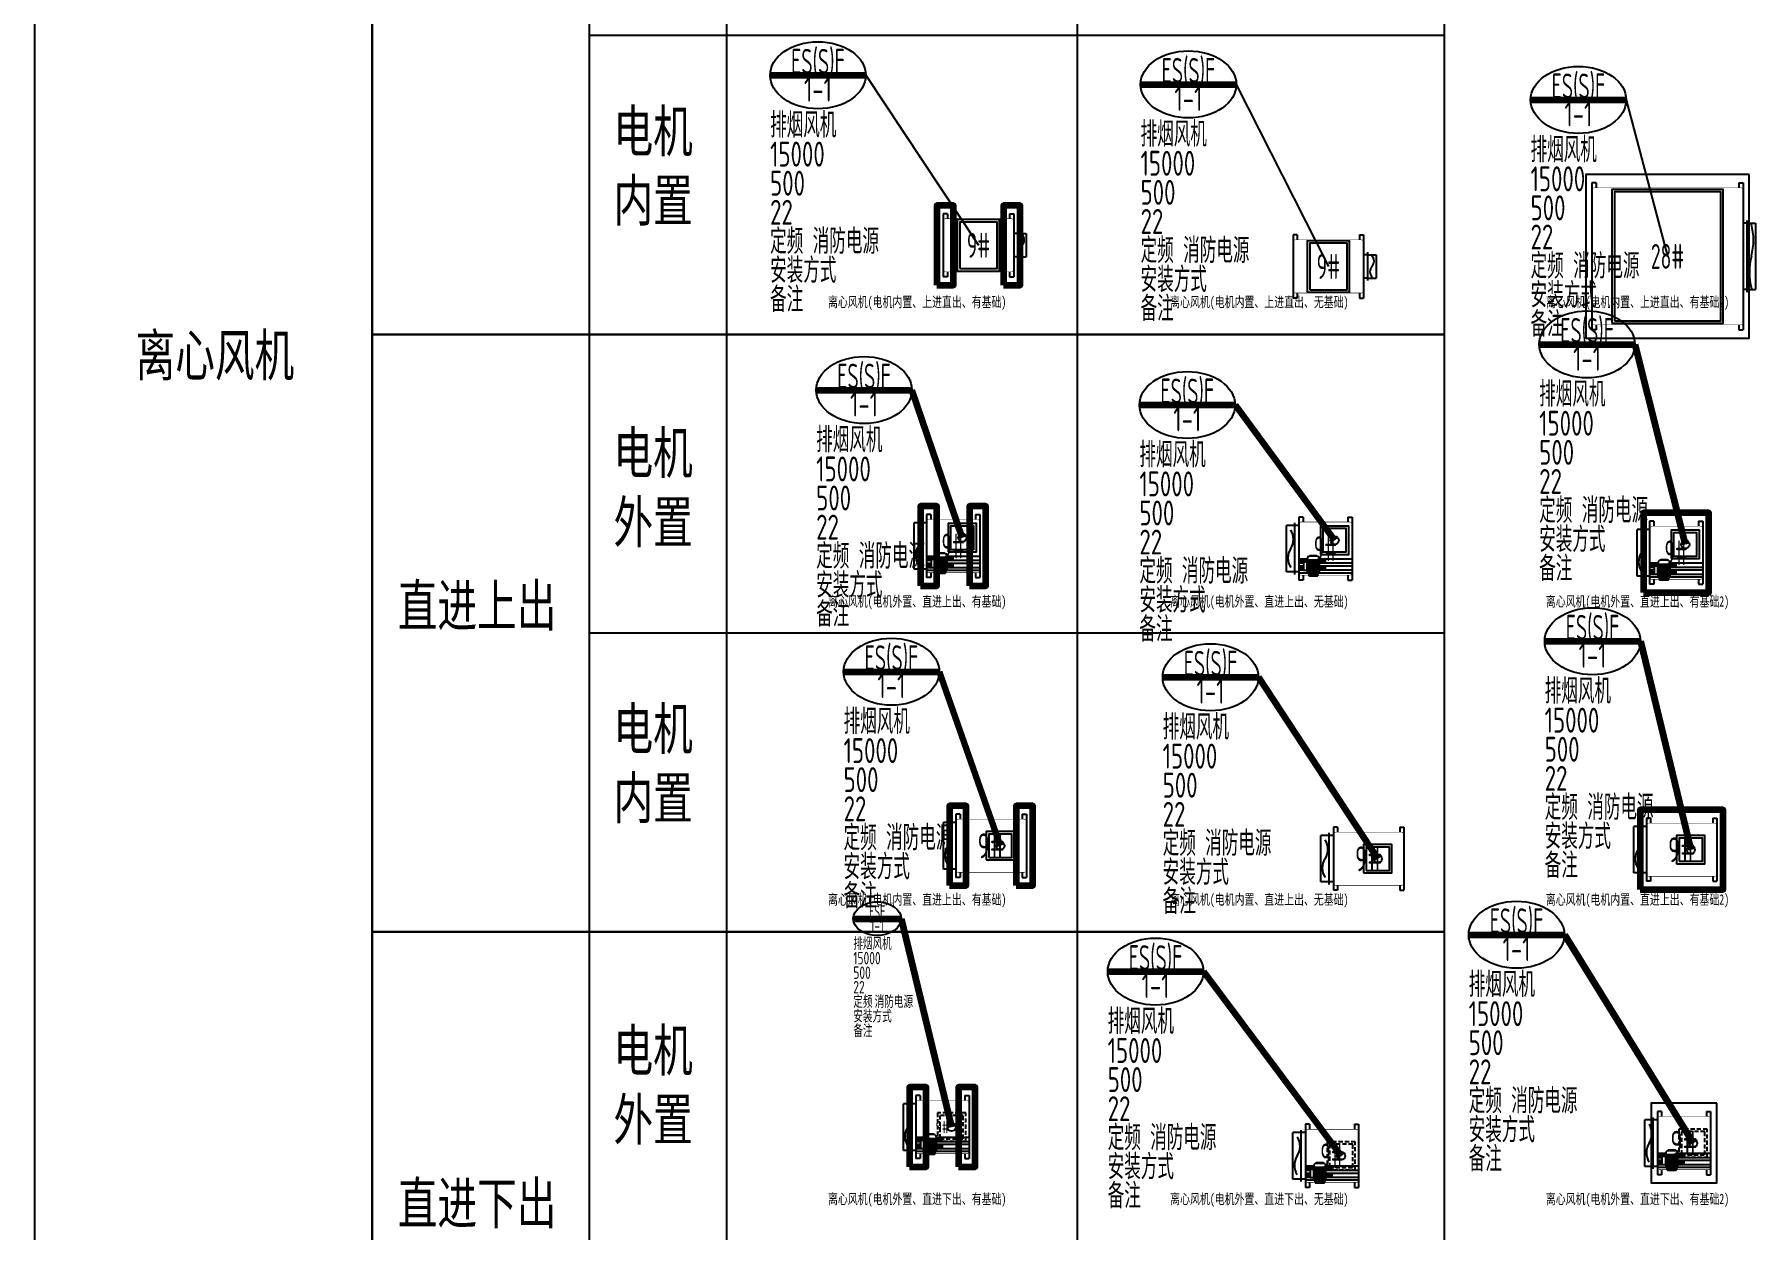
# Model space of a CAD drawing. Header units: millimetres. Extents: x 2960 to 23778, y 37984 to 93237.
# Drawn here: x 2960 to 23685, y 48933 to 63322 of the extents above; entities that cross this region are included whole.
import ezdxf
from ezdxf.enums import TextEntityAlignment as Align

# ---------------------------------------------------------------- set-up
doc = ezdxf.new("R2010")
doc.units = ezdxf.units.MM
doc.header["$LTSCALE"] = 1000
doc.linetypes.add('DASHED', pattern=[0.75, 0.5, -0.25])
for name, color, linetype in [('H-BASE', 7, 'Continuous'), ('H-DIMS-FANS-TEXT2', 7, 'Continuous'), ('H-EQUP-FANS', 4, 'Continuous')]:
    doc.layers.add(name, color=color, linetype=linetype)
doc.layers.add('H-风机进出口中点', color=9, linetype='Continuous', plot=False)
doc.styles.add('TH-STYLE1', font='STFANGSO.TTF', dxfattribs={"width": 0.7})
doc.styles.add('TH-STYLE3', font='tssdeng.shx', dxfattribs={"width": 0.8, "bigfont": 'tssdchn.shx'})

# ---------------------------------------------------------------- blocks, each defined once
blk = doc.blocks.new('*U88')
at = {"linetype": 'ByBlock', "lineweight": 100}
blk.add_line((-509, 2047), (643, 2047), dxfattribs=at)
for p, q in [((1625, 380), (1575, 380)), ((1575, 380), (1575, -380)), ((1625, 380), (1625, 320)), ((2375, 380), (2425, 380)), ((2375, 380), (2375, 320)), ((2425, 380), (2425, -380)), ((2475, 140), (2425, 140)), ((2475, -170), (2475, 170)), ((2475, 140), (2575, 140)), ((2575, 140), (2575, -140)), ((2475, -140), (2425, -140)), ((2475, -140), (2575, -140)), ((1625, -380), (1575, -380)), ((1625, -320), (1625, -380)), ((2375, -320), (2375, -380)), ((2375, -380), (2425, -380))]:
    blk.add_line(p, q)
blk.add_lwpolyline([(643, 2047), (2000, 0)])
at = {"const_width": 6}
blk.add_lwpolyline([(1803, -320), (1605, -320, -0.414214), (1575, -290), (1575, 290, -0.414214), (1605, 320), (2395, 320, -0.414214), (2425, 290), (2425, -290, -0.414214), (2395, -320), (1803, -320)], format="xyb", dxfattribs=at)
for points in [[(1745, -310), (2255, -310), (2255, 310), (1745, 310)], [(1775, -280), (2225, -280), (2225, 280), (1775, 280)]]:
    blk.add_lwpolyline(points, close=True)
for centre, start, end in [((2596, -64), 137.5795, 222.4205), ((2456, 64), 317.5795, 42.4205)]:
    blk.add_arc(centre, 95.1, start, end)
blk.add_ellipse((67, 2047), major_axis=(-576, 0), ratio=0.7)
at = {"layer": 'H-BASE', "linetype": 'ByBlock', "lineweight": 100}
for points in [[(1500, -480), (1700, -480), (1700, 480), (1500, 480)], [(2300, -480), (2500, -480), (2500, 480), (2300, 480)]]:
    blk.add_lwpolyline(points, close=True, dxfattribs=at)
at = {"style": 'TH-STYLE3'}
for tag, width, p in [('设备符号', 0.6, (67, 2215)), ('楼层-编号', 0.7, (67, 1879))]:
    blk.add_attdef(tag, text='', height=300, dxfattribs=dict(at, width=width)).set_placement(p, align=Align.MIDDLE_CENTER)
at = {"style": 'TH-STYLE3', "width": 0.7}
for tag, p in [('风机功能', (-509, 1297)), ('风量', (-509, 947)), ('全压', (-509, 597)), ('电量', (-509, 247)), ('定频', (-509, -103)), ('消防电源', (4, -103)), ('安装方式', (-509, -453)), ('备注', (-509, -803))]:
    blk.add_attdef(tag, p, '', height=300, dxfattribs=at)
at = {"layer": 'H-DIMS-FANS-TEXT2', "style": 'TH-STYLE3', "width": 0.6}
blk.add_text('9#', height=300, dxfattribs=at).set_placement((2000, 0), align=Align.MIDDLE)
blk = doc.blocks.new('*U76')
at = {"linetype": 'ByBlock', "lineweight": 100}
blk.add_line((-261, 2192), (891, 2192), dxfattribs=at)
for p, q in [((1625, 380), (1575, 380)), ((1575, 380), (1575, -380)), ((1625, 380), (1625, 320)), ((2375, 380), (2425, 380)), ((2375, 380), (2375, 320)), ((2425, 380), (2425, -380)), ((2475, 140), (2425, 140)), ((2475, -170), (2475, 170)), ((2475, 140), (2575, 140)), ((2575, 140), (2575, -140)), ((2475, -140), (2425, -140)), ((2475, -140), (2575, -140)), ((1625, -380), (1575, -380)), ((1625, -320), (1625, -380)), ((2375, -320), (2375, -380)), ((2375, -380), (2425, -380))]:
    blk.add_line(p, q)
blk.add_lwpolyline([(891, 2192), (2000, 0)])
at = {"const_width": 6}
blk.add_lwpolyline([(1803, -320), (1605, -320, -0.414214), (1575, -290), (1575, 290, -0.414214), (1605, 320), (2395, 320, -0.414214), (2425, 290), (2425, -290, -0.414214), (2395, -320), (1803, -320)], format="xyb", dxfattribs=at)
for points in [[(1745, -310), (2255, -310), (2255, 310), (1745, 310)], [(1775, -280), (2225, -280), (2225, 280), (1775, 280)]]:
    blk.add_lwpolyline(points, close=True)
for centre, start, end in [((2596, -64), 137.5795, 222.4205), ((2456, 64), 317.5795, 42.4205)]:
    blk.add_arc(centre, 95.1, start, end)
blk.add_ellipse((315, 2192), major_axis=(-576, 0), ratio=0.7)
at = {"style": 'TH-STYLE3'}
for tag, width, p in [('设备符号', 0.6, (315, 2360)), ('楼层-编号', 0.7, (315, 2024))]:
    blk.add_attdef(tag, text='', height=300, dxfattribs=dict(at, width=width)).set_placement(p, align=Align.MIDDLE_CENTER)
at = {"style": 'TH-STYLE3', "width": 0.7}
for tag, p in [('风机功能', (-261, 1442)), ('风量', (-261, 1092)), ('全压', (-261, 742)), ('电量', (-261, 392)), ('定频', (-261, 42)), ('消防电源', (252, 42)), ('安装方式', (-261, -308)), ('备注', (-261, -658))]:
    blk.add_attdef(tag, p, '', height=300, dxfattribs=at)
at = {"layer": 'H-DIMS-FANS-TEXT2', "style": 'TH-STYLE3', "width": 0.6}
blk.add_text('9#', height=300, dxfattribs=at).set_placement((2000, 0), align=Align.MIDDLE)
blk = doc.blocks.new('*U44')
at = {"linetype": 'ByBlock', "lineweight": 100}
blk.add_line((-733, 2258), (419, 2258), dxfattribs=at)
for p, q in [((1137, 219), (1137, 839)), ((1237, 909), (1187, 909)), ((1187, 909), (1187, 149)), ((1237, 909), (1237, 849)), ((1777, 909), (1827, 909)), ((1777, 909), (1777, 849)), ((1827, 909), (1827, 149)), ((1137, 809), (1037, 809)), ((1037, 249), (1037, 809)), ((1187, 809), (1137, 809)), ((1404, 443), (1317, 443)), ((1317, 438), (1317, 443)), ((1404, 438), (1404, 443)), ((1137, 249), (1037, 249)), ((1187, 249), (1137, 249)), ((1287, 403), (1187, 403)), ((1242, 353), (1187, 353)), ((1242, 318), (1187, 318)), ((1242, 268), (1187, 268)), ((1187, 239), (1288, 239)), ((1237, 209), (1237, 149)), ((1283, 366), (1242, 366)), ((1242, 366), (1242, 266)), ((1283, 266), (1242, 266)), ((1280, 366), (1280, 394)), ((1283, 366), (1283, 266)), ((1283, 362), (1287, 362)), ((1283, 270), (1287, 270)), ((1287, 268), (1283, 268)), ((1434, 389), (1287, 389)), ((1434, 243), (1287, 243)), ((1294, 389), (1294, 243)), ((1299, 389), (1299, 243)), ((1310, 389), (1310, 243)), ((1325, 389), (1325, 243)), ((1342, 389), (1342, 243)), ((1361, 389), (1361, 336)), ((1361, 293), (1361, 243)), ((1379, 389), (1379, 243)), ((1396, 389), (1396, 243)), ((1411, 389), (1411, 243)), ((1422, 389), (1422, 243)), ((1427, 389), (1427, 243)), ((1433, 239), (1827, 239)), ((1827, 403), (1434, 403)), ((1827, 353), (1434, 353)), ((1827, 318), (1434, 318)), ((1827, 268), (1434, 268)), ((1441, 362), (1441, 394)), ((1441, 276), (1441, 309)), ((1777, 209), (1777, 149)), ((1237, 149), (1187, 149)), ((1777, 149), (1827, 149))]:
    blk.add_line(p, q)
blk.add_lwpolyline([(419, 2258), (1617, 629)], dxfattribs=at)
at = {"const_width": 6}
blk.add_lwpolyline([(1415, 209), (1217, 209, -0.414214), (1187, 239), (1187, 819, -0.414214), (1217, 849), (1797, 849, -0.414214), (1827, 819), (1827, 239, -0.414214), (1797, 209), (1415, 209)], format="xyb", dxfattribs=at)
for points in [[(1447, 459), (1787, 459), (1787, 799), (1447, 799)], [(1477, 489), (1757, 489), (1757, 769), (1477, 769)], [(1366, 336), (1355, 336), (1355, 293), (1366, 293)], [(1509, 394), (1434, 394), (1434, 362), (1509, 362)], [(1509, 309), (1434, 309), (1434, 276), (1509, 276)]]:
    blk.add_lwpolyline(points, close=True)
for points in [[(1404, 438), (1317, 438, 0.414214), (1287, 408), (1287, 243, 0.414214), (1297, 233), (1424, 233, 0.414214), (1434, 243), (1434, 408, 0.414214)], [(1420, 233), (1301, 233), (1301, 222, 0.414214), (1305, 218), (1416, 218, 0.414214), (1420, 222)], [(1415, 218), (1306, 218), (1306, 207, 0.414214), (1310, 203), (1411, 203, 0.414214), (1415, 207)]]:
    blk.add_lwpolyline(points, format="xyb", close=True)
for points in [[(1242, 362), (1212, 362), (1212, 394), (1287, 394), (1287, 362), (1283, 362)], [(1242, 276), (1212, 276), (1212, 309), (1242, 309)]]:
    blk.add_lwpolyline(points)
for centre in [(1231, 378), (1231, 293), (1260, 378), (1461, 378), (1461, 293), (1490, 378), (1490, 293)]:
    blk.add_circle(centre, 4.87)
for centre, start, end in [((916, 642), 326.7431, 33.2569), ((1261, 416), 146.7431, 213.2569)]:
    blk.add_arc(centre, 206, start, end)
blk.add_ellipse((-157, 2258), major_axis=(-576, 0), ratio=0.7)
at = {"layer": 'H-风机进出口中点'}
blk.add_circle((1617, 629), 50, dxfattribs=at)
at = {"style": 'TH-STYLE3'}
for tag, width, p in [('设备符号', 0.6, (-157, 2426)), ('楼层-编号', 0.7, (-157, 2090))]:
    blk.add_attdef(tag, text='', height=300, dxfattribs=dict(at, width=width)).set_placement(p, align=Align.MIDDLE_CENTER)
at = {"style": 'TH-STYLE3', "width": 0.7}
for tag, p in [('风机功能', (-733, 1508)), ('风量', (-733, 1158)), ('全压', (-733, 808)), ('电量', (-733, 458)), ('定频', (-733, 108)), ('消防电源', (-221, 108)), ('安装方式', (-733, -242)), ('备注', (-733, -592))]:
    blk.add_attdef(tag, p, '', height=300, dxfattribs=at)
at = {"layer": 'H-DIMS-FANS-TEXT2', "style": 'TH-STYLE3', "width": 0.6}
blk.add_text('9#', height=300, dxfattribs=at).set_placement((1507, 529), align=Align.MIDDLE)
blk = doc.blocks.new('*U46')
at = {"linetype": 'ByBlock', "lineweight": 100}
blk.add_line((223, 2096), (1375, 2096), dxfattribs=at)
for p, q in [((1525, 280), (1425, 280)), ((1425, -280), (1425, 280)), ((1525, -310), (1525, 310)), ((1575, 280), (1525, 280)), ((1625, 380), (1575, 380)), ((1575, 380), (1575, -380)), ((1625, 380), (1625, 320)), ((2375, 380), (2425, 380)), ((2375, 380), (2375, 320)), ((2425, 380), (2425, -380)), ((1525, -280), (1425, -280)), ((1575, -280), (1525, -280)), ((1625, -380), (1575, -380)), ((1625, -320), (1625, -380)), ((2375, -320), (2375, -380)), ((2375, -380), (2425, -380))]:
    blk.add_line(p, q)
blk.add_lwpolyline([(1375, 2096), (2110, 0)], dxfattribs=at)
at = {"const_width": 6}
blk.add_lwpolyline([(1803, -320), (1605, -320, -0.414214), (1575, -290), (1575, 290, -0.414214), (1605, 320), (2395, 320, -0.414214), (2425, 290), (2425, -290, -0.414214), (2395, -320), (1803, -320)], format="xyb", dxfattribs=at)
for points in [[(1940, -170), (2280, -170), (2280, 170), (1940, 170)], [(1970, -140), (2250, -140), (2250, 140), (1970, 140)]]:
    blk.add_lwpolyline(points, close=True)
for centre, start, end in [((1304, 113), 326.7431, 33.2569), ((1648, -113), 146.7431, 213.2569)]:
    blk.add_arc(centre, 206, start, end)
blk.add_ellipse((799, 2096), major_axis=(-576, 0), ratio=0.7)
at = {"layer": 'H-BASE', "linetype": 'ByBlock', "lineweight": 100}
for points in [[(1500, -480), (1700, -480), (1700, 480), (1500, 480)], [(2300, -480), (2500, -480), (2500, 480), (2300, 480)]]:
    blk.add_lwpolyline(points, close=True, dxfattribs=at)
at = {"layer": 'H-风机进出口中点'}
blk.add_circle((2110, 0), 50, dxfattribs=at)
at = {"style": 'TH-STYLE3'}
for tag, width, p in [('设备符号', 0.6, (799, 2264)), ('楼层-编号', 0.7, (799, 1928))]:
    blk.add_attdef(tag, text='', height=300, dxfattribs=dict(at, width=width)).set_placement(p, align=Align.MIDDLE_CENTER)
at = {"style": 'TH-STYLE3', "width": 0.7}
for tag, p in [('风机功能', (223, 1346)), ('风量', (223, 996)), ('全压', (223, 646)), ('电量', (223, 296)), ('定频', (223, -54)), ('消防电源', (735, -54)), ('安装方式', (223, -404)), ('备注', (223, -754))]:
    blk.add_attdef(tag, p, '', height=300, dxfattribs=at)
at = {"layer": 'H-DIMS-FANS-TEXT2', "style": 'TH-STYLE3', "width": 0.7}
blk.add_text('9#', height=300, dxfattribs=at).set_placement((2000, 0), align=Align.MIDDLE)
blk = doc.blocks.new('*U47')
at = {"linetype": 'ByBlock', "lineweight": 100}
blk.add_line((-480, 2185), (672, 2185), dxfattribs=at)
for p, q in [((1525, 280), (1425, 280)), ((1425, -280), (1425, 280)), ((1525, -310), (1525, 310)), ((1575, 280), (1525, 280)), ((1625, 380), (1575, 380)), ((1575, 380), (1575, -380)), ((1625, 380), (1625, 320)), ((2375, 380), (2425, 380)), ((2375, 380), (2375, 320)), ((2425, 380), (2425, -380)), ((1525, -280), (1425, -280)), ((1575, -280), (1525, -280)), ((1625, -380), (1575, -380)), ((1625, -320), (1625, -380)), ((2375, -320), (2375, -380)), ((2375, -380), (2425, -380))]:
    blk.add_line(p, q)
blk.add_lwpolyline([(672, 2185), (2110, 0)], dxfattribs=at)
at = {"const_width": 6}
blk.add_lwpolyline([(1803, -320), (1605, -320, -0.414214), (1575, -290), (1575, 290, -0.414214), (1605, 320), (2395, 320, -0.414214), (2425, 290), (2425, -290, -0.414214), (2395, -320), (1803, -320)], format="xyb", dxfattribs=at)
for points in [[(1940, -170), (2280, -170), (2280, 170), (1940, 170)], [(1970, -140), (2250, -140), (2250, 140), (1970, 140)]]:
    blk.add_lwpolyline(points, close=True)
for centre, start, end in [((1304, 113), 326.7431, 33.2569), ((1648, -113), 146.7431, 213.2569)]:
    blk.add_arc(centre, 206, start, end)
blk.add_ellipse((96, 2185), major_axis=(-576, 0), ratio=0.7)
at = {"layer": 'H-风机进出口中点'}
blk.add_circle((2110, 0), 50, dxfattribs=at)
at = {"style": 'TH-STYLE3'}
for tag, width, p in [('设备符号', 0.6, (96, 2353)), ('楼层-编号', 0.7, (96, 2017))]:
    blk.add_attdef(tag, text='', height=300, dxfattribs=dict(at, width=width)).set_placement(p, align=Align.MIDDLE_CENTER)
at = {"style": 'TH-STYLE3', "width": 0.7}
for tag, p in [('风机功能', (-480, 1435)), ('风量', (-480, 1085)), ('全压', (-480, 735)), ('电量', (-480, 385)), ('定频', (-480, 35)), ('消防电源', (32, 35)), ('安装方式', (-480, -315)), ('备注', (-480, -665))]:
    blk.add_attdef(tag, p, '', height=300, dxfattribs=at)
at = {"layer": 'H-DIMS-FANS-TEXT2', "style": 'TH-STYLE3', "width": 0.7}
blk.add_text('9#', height=300, dxfattribs=at).set_placement((2000, 0), align=Align.MIDDLE)
blk = doc.blocks.new('*U49')
at = {"linetype": 'ByBlock', "lineweight": 100}
blk.add_line((-701, 2218), (451, 2218), dxfattribs=at)
for p, q in [((1630, 280), (1530, 280)), ((1530, -280), (1530, 280)), ((1630, -310), (1630, 310)), ((1680, 280), (1630, 280)), ((1730, 380), (1680, 380)), ((1680, 380), (1680, -380)), ((1730, 380), (1730, 320)), ((2270, 380), (2320, 380)), ((2270, 380), (2270, 320)), ((2320, 380), (2320, -380)), ((1780, -126), (1680, -126)), ((1735, -176), (1680, -176)), ((1776, -163), (1735, -163)), ((1735, -163), (1735, -263)), ((1772, -163), (1772, -135)), ((1776, -163), (1776, -263)), ((1776, -167), (1780, -167)), ((1927, -140), (1780, -140)), ((1787, -140), (1787, -286)), ((1792, -140), (1792, -286)), ((1802, -140), (1802, -286)), ((1897, -86), (1810, -86)), ((1810, -91), (1810, -86)), ((1818, -140), (1818, -286)), ((1835, -140), (1835, -286)), ((1853, -140), (1853, -193)), ((1872, -140), (1872, -286)), ((1889, -140), (1889, -286)), ((1897, -91), (1897, -86)), ((1904, -140), (1904, -286)), ((1915, -140), (1915, -286)), ((1920, -140), (1920, -286)), ((2320, -126), (1927, -126)), ((2320, -176), (1927, -176)), ((1934, -167), (1934, -135)), ((1630, -280), (1530, -280)), ((1680, -280), (1630, -280)), ((1735, -211), (1680, -211)), ((1735, -261), (1680, -261)), ((1680, -290), (1781, -290)), ((1730, -380), (1680, -380)), ((1730, -320), (1730, -380)), ((1776, -263), (1735, -263)), ((1776, -259), (1780, -259)), ((1780, -261), (1776, -261)), ((1927, -286), (1780, -286)), ((1853, -236), (1853, -286)), ((1926, -290), (2320, -290)), ((2320, -211), (1927, -211)), ((2320, -261), (1927, -261)), ((1934, -253), (1934, -220)), ((2270, -320), (2270, -380)), ((2270, -380), (2320, -380))]:
    blk.add_line(p, q)
blk.add_lwpolyline([(451, 2218), (2110, 0)], dxfattribs=at)
at = {"const_width": 6}
blk.add_lwpolyline([(1908, -320), (1710, -320, -0.414214), (1680, -290), (1680, 290, -0.414214), (1710, 320), (2290, 320, -0.414214), (2320, 290), (2320, -290, -0.414214), (2290, -320), (1908, -320)], format="xyb", dxfattribs=at)
at = {"linetype": 'DASHED', "ltscale": 0.1}
for points in [[(1940, -170), (2280, -170), (2280, 170), (1940, 170)], [(1970, -140), (2250, -140), (2250, 140), (1970, 140)]]:
    blk.add_lwpolyline(points, close=True, dxfattribs=at)
for points in [[(1735, -167), (1705, -167), (1705, -135), (1780, -135), (1780, -167), (1776, -167)], [(1735, -253), (1705, -253), (1705, -220), (1735, -220)]]:
    blk.add_lwpolyline(points)
for points in [[(1897, -91), (1810, -91, 0.414214), (1780, -121), (1780, -286, 0.414214), (1790, -296), (1917, -296, 0.414214), (1927, -286), (1927, -121, 0.414214)], [(1913, -296), (1794, -296), (1794, -307, 0.414214), (1798, -311), (1909, -311, 0.414214), (1913, -307)], [(1908, -311), (1799, -311), (1799, -322, 0.414214), (1803, -326), (1904, -326, 0.414214), (1908, -322)]]:
    blk.add_lwpolyline(points, format="xyb", close=True)
for points in [[(1859, -193), (1847, -193), (1847, -236), (1859, -236)], [(2002, -135), (1927, -135), (1927, -167), (2002, -167)], [(2002, -220), (1927, -220), (1927, -253), (2002, -253)]]:
    blk.add_lwpolyline(points, close=True)
for centre in [(1724, -151), (1753, -151), (1953, -151), (1982, -151), (1724, -236), (1953, -236), (1982, -236)]:
    blk.add_circle(centre, 4.87)
for centre, start, end in [((1409, 113), 326.7431, 33.2569), ((1753, -113), 146.7431, 213.2569)]:
    blk.add_arc(centre, 206, start, end)
blk.add_ellipse((-125, 2218), major_axis=(-576, 0), ratio=0.7)
at = {"layer": 'H-风机进出口中点'}
blk.add_circle((2110, 0), 50, dxfattribs=at)
at = {"style": 'TH-STYLE3'}
for tag, width, p in [('设备符号', 0.6, (-125, 2386)), ('楼层-编号', 0.7, (-125, 2050))]:
    blk.add_attdef(tag, text='', height=300, dxfattribs=dict(at, width=width)).set_placement(p, align=Align.MIDDLE_CENTER)
at = {"style": 'TH-STYLE3', "width": 0.7}
for tag, p in [('风机功能', (-701, 1468)), ('风量', (-701, 1118)), ('全压', (-701, 768)), ('电量', (-701, 418)), ('定频', (-701, 68)), ('消防电源', (-189, 68)), ('安装方式', (-701, -282)), ('备注', (-701, -632))]:
    blk.add_attdef(tag, p, '', height=300, dxfattribs=at)
at = {"layer": 'H-DIMS-FANS-TEXT2', "style": 'TH-STYLE3', "width": 0.6}
blk.add_text('9#', height=300, dxfattribs=at).set_placement((2000, 0), align=Align.MIDDLE)
blk = doc.blocks.new('*U77')
at = {"linetype": 'ByBlock', "lineweight": 100}
blk.add_line((351, 1883), (1503, 1883), dxfattribs=at)
for p, q in [((1140, 885), (1090, 885)), ((1090, 885), (1090, -885)), ((1140, 885), (1140, 825)), ((2860, 885), (2910, 885)), ((2860, 885), (2860, 825)), ((2910, 885), (2910, -885)), ((2960, -430), (2960, 430)), ((2960, 400), (2910, 400)), ((2960, 400), (3060, 400)), ((3060, 400), (3060, -400)), ((2960, -400), (2910, -400)), ((2960, -400), (3060, -400)), ((1140, -825), (1140, -885)), ((2860, -825), (2860, -885)), ((1140, -885), (1090, -885)), ((2860, -885), (2910, -885))]:
    blk.add_line(p, q)
blk.add_lwpolyline([(1503, 1883), (2000, 0)])
at = {"const_width": 6}
blk.add_lwpolyline([(1318, -825), (1120, -825, -0.414214), (1090, -795), (1090, 795, -0.414214), (1120, 825), (2880, 825, -0.414214), (2910, 795), (2910, -795, -0.414214), (2880, -825), (1318, -825)], format="xyb", dxfattribs=at)
for points in [[(1330, -805), (2670, -805), (2670, 805), (1330, 805)], [(1360, -775), (2640, -775), (2640, 775), (1360, 775)]]:
    blk.add_lwpolyline(points, close=True)
for centre, start, end in [((2266, 194), 345.3849, 14.6151), ((3755, -194), 165.3849, 194.6151)]:
    blk.add_arc(centre, 769, start, end)
blk.add_ellipse((927, 1883), major_axis=(-576, 0), ratio=0.7)
at = {"layer": 'H-BASE'}
blk.add_lwpolyline([(2985, 985), (1015, 985), (1015, -985), (2985, -985), (2985, 985)], dxfattribs=at)
at = {"style": 'TH-STYLE3'}
for tag, width, p in [('设备符号', 0.6, (927, 2051)), ('楼层-编号', 0.7, (927, 1715))]:
    blk.add_attdef(tag, text='', height=300, dxfattribs=dict(at, width=width)).set_placement(p, align=Align.MIDDLE_CENTER)
at = {"style": 'TH-STYLE3', "width": 0.7}
for tag, p in [('风机功能', (351, 1133)), ('风量', (351, 783)), ('全压', (351, 433)), ('电量', (351, 83)), ('定频', (351, -267)), ('消防电源', (864, -267)), ('安装方式', (351, -617)), ('备注', (351, -967))]:
    blk.add_attdef(tag, p, '', height=300, dxfattribs=at)
at = {"layer": 'H-DIMS-FANS-TEXT2', "style": 'TH-STYLE3', "width": 0.6}
blk.add_text('28#', height=300, dxfattribs=at).set_placement((2000, 0), align=Align.MIDDLE)
blk = doc.blocks.new('*U45')
at = {"linetype": 'ByBlock', "lineweight": 100}
blk.add_line((351, 2509), (1503, 2509), dxfattribs=at)
for p, q in [((1630, 280), (1530, 280)), ((1530, -280), (1530, 280)), ((1630, -310), (1630, 310)), ((1680, 280), (1630, 280)), ((1730, 380), (1680, 380)), ((1680, 380), (1680, -380)), ((1730, 380), (1730, 320)), ((2270, 380), (2320, 380)), ((2270, 380), (2270, 320)), ((2320, 380), (2320, -380)), ((1780, -126), (1680, -126)), ((1735, -176), (1680, -176)), ((1776, -163), (1735, -163)), ((1735, -163), (1735, -263)), ((1772, -163), (1772, -135)), ((1776, -163), (1776, -263)), ((1776, -167), (1780, -167)), ((1927, -140), (1780, -140)), ((1787, -140), (1787, -286)), ((1792, -140), (1792, -286)), ((1802, -140), (1802, -286)), ((1897, -86), (1810, -86)), ((1810, -91), (1810, -86)), ((1818, -140), (1818, -286)), ((1835, -140), (1835, -286)), ((1853, -140), (1853, -193)), ((1872, -140), (1872, -286)), ((1889, -140), (1889, -286)), ((1897, -91), (1897, -86)), ((1904, -140), (1904, -286)), ((1915, -140), (1915, -286)), ((1920, -140), (1920, -286)), ((2320, -126), (1927, -126)), ((2320, -176), (1927, -176)), ((1934, -167), (1934, -135)), ((1630, -280), (1530, -280)), ((1680, -280), (1630, -280)), ((1735, -211), (1680, -211)), ((1735, -261), (1680, -261)), ((1680, -290), (1781, -290)), ((1730, -380), (1680, -380)), ((1730, -320), (1730, -380)), ((1776, -263), (1735, -263)), ((1776, -259), (1780, -259)), ((1780, -261), (1776, -261)), ((1927, -286), (1780, -286)), ((1853, -236), (1853, -286)), ((1926, -290), (2320, -290)), ((2320, -211), (1927, -211)), ((2320, -261), (1927, -261)), ((1934, -253), (1934, -220)), ((2270, -320), (2270, -380)), ((2270, -380), (2320, -380))]:
    blk.add_line(p, q)
blk.add_lwpolyline([(1503, 2509), (2110, 100)], dxfattribs=at)
at = {"const_width": 6}
blk.add_lwpolyline([(1908, -320), (1710, -320, -0.414214), (1680, -290), (1680, 290, -0.414214), (1710, 320), (2290, 320, -0.414214), (2320, 290), (2320, -290, -0.414214), (2290, -320), (1908, -320)], format="xyb", dxfattribs=at)
for points in [[(1940, -70), (2280, -70), (2280, 270), (1940, 270)], [(1970, -40), (2250, -40), (2250, 240), (1970, 240)], [(1859, -193), (1847, -193), (1847, -236), (1859, -236)], [(2002, -135), (1927, -135), (1927, -167), (2002, -167)], [(2002, -220), (1927, -220), (1927, -253), (2002, -253)]]:
    blk.add_lwpolyline(points, close=True)
for points in [[(1735, -167), (1705, -167), (1705, -135), (1780, -135), (1780, -167), (1776, -167)], [(1735, -253), (1705, -253), (1705, -220), (1735, -220)]]:
    blk.add_lwpolyline(points)
for points in [[(1897, -91), (1810, -91, 0.414214), (1780, -121), (1780, -286, 0.414214), (1790, -296), (1917, -296, 0.414214), (1927, -286), (1927, -121, 0.414214)], [(1913, -296), (1794, -296), (1794, -307, 0.414214), (1798, -311), (1909, -311, 0.414214), (1913, -307)], [(1908, -311), (1799, -311), (1799, -322, 0.414214), (1803, -326), (1904, -326, 0.414214), (1908, -322)]]:
    blk.add_lwpolyline(points, format="xyb", close=True)
for centre in [(1724, -151), (1753, -151), (1953, -151), (1982, -151), (1724, -236), (1953, -236), (1982, -236)]:
    blk.add_circle(centre, 4.87)
for centre, start, end in [((1409, 113), 326.7431, 33.2569), ((1753, -113), 146.7431, 213.2569)]:
    blk.add_arc(centre, 206, start, end)
blk.add_ellipse((927, 2509), major_axis=(-576, 0), ratio=0.7)
at = {"layer": 'H-BASE', "linetype": 'ByBlock', "lineweight": 100}
blk.add_lwpolyline([(1605, -480), (2395, -480), (2395, 480), (1605, 480)], close=True, dxfattribs=at)
at = {"layer": 'H-风机进出口中点'}
blk.add_circle((2110, 100), 50, dxfattribs=at)
at = {"style": 'TH-STYLE3'}
for tag, width, p in [('设备符号', 0.6, (927, 2677)), ('楼层-编号', 0.7, (927, 2341))]:
    blk.add_attdef(tag, text='', height=300, dxfattribs=dict(at, width=width)).set_placement(p, align=Align.MIDDLE_CENTER)
at = {"style": 'TH-STYLE3', "width": 0.7}
for tag, p in [('风机功能', (351, 1759)), ('风量', (351, 1409)), ('全压', (351, 1059)), ('电量', (351, 709)), ('定频', (351, 359)), ('消防电源', (864, 359)), ('安装方式', (351, 9)), ('备注', (351, -341))]:
    blk.add_attdef(tag, p, '', height=300, dxfattribs=at)
at = {"layer": 'H-DIMS-FANS-TEXT2', "style": 'TH-STYLE3', "width": 0.6}
blk.add_text('9#', height=300, dxfattribs=at).set_placement((2000, 0), align=Align.MIDDLE)
blk = doc.blocks.new('*U48')
at = {"linetype": 'ByBlock', "lineweight": 100}
blk.add_line((351, 2509), (1503, 2509), dxfattribs=at)
for p, q in [((1525, 280), (1425, 280)), ((1425, -280), (1425, 280)), ((1525, -310), (1525, 310)), ((1575, 280), (1525, 280)), ((1625, 380), (1575, 380)), ((1575, 380), (1575, -380)), ((1625, 380), (1625, 320)), ((2375, 380), (2425, 380)), ((2375, 380), (2375, 320)), ((2425, 380), (2425, -380)), ((1525, -280), (1425, -280)), ((1575, -280), (1525, -280)), ((1625, -380), (1575, -380)), ((1625, -320), (1625, -380)), ((2375, -320), (2375, -380)), ((2375, -380), (2425, -380))]:
    blk.add_line(p, q)
blk.add_lwpolyline([(1503, 2509), (2110, 0)], dxfattribs=at)
at = {"const_width": 6}
blk.add_lwpolyline([(1803, -320), (1605, -320, -0.414214), (1575, -290), (1575, 290, -0.414214), (1605, 320), (2395, 320, -0.414214), (2425, 290), (2425, -290, -0.414214), (2395, -320), (1803, -320)], format="xyb", dxfattribs=at)
for points in [[(1940, -170), (2280, -170), (2280, 170), (1940, 170)], [(1970, -140), (2250, -140), (2250, 140), (1970, 140)]]:
    blk.add_lwpolyline(points, close=True)
for centre, start, end in [((1304, 113), 326.7431, 33.2569), ((1648, -113), 146.7431, 213.2569)]:
    blk.add_arc(centre, 206, start, end)
blk.add_ellipse((927, 2509), major_axis=(-576, 0), ratio=0.7)
at = {"layer": 'H-BASE', "linetype": 'ByBlock', "lineweight": 100}
blk.add_lwpolyline([(1500, -480), (2500, -480), (2500, 480), (1500, 480)], close=True, dxfattribs=at)
at = {"layer": 'H-风机进出口中点'}
blk.add_circle((2110, 0), 50, dxfattribs=at)
at = {"style": 'TH-STYLE3'}
for tag, width, p in [('设备符号', 0.6, (927, 2677)), ('楼层-编号', 0.7, (927, 2341))]:
    blk.add_attdef(tag, text='', height=300, dxfattribs=dict(at, width=width)).set_placement(p, align=Align.MIDDLE_CENTER)
at = {"style": 'TH-STYLE3', "width": 0.7}
for tag, p in [('风机功能', (351, 1759)), ('风量', (351, 1409)), ('全压', (351, 1059)), ('电量', (351, 709)), ('定频', (351, 359)), ('消防电源', (864, 359)), ('安装方式', (351, 9)), ('备注', (351, -341))]:
    blk.add_attdef(tag, p, '', height=300, dxfattribs=at)
at = {"layer": 'H-DIMS-FANS-TEXT2', "style": 'TH-STYLE3', "width": 0.7}
blk.add_text('9#', height=300, dxfattribs=at).set_placement((2000, 0), align=Align.MIDDLE)
blk = doc.blocks.new('*U42')
at = {"linetype": 'ByBlock', "lineweight": 100}
blk.add_line((-592, 2509), (560, 2509), dxfattribs=at)
for p, q in [((1630, 280), (1530, 280)), ((1530, -280), (1530, 280)), ((1630, -310), (1630, 310)), ((1680, 280), (1630, 280)), ((1730, 380), (1680, 380)), ((1680, 380), (1680, -380)), ((1730, 380), (1730, 320)), ((2270, 380), (2320, 380)), ((2270, 380), (2270, 320)), ((2320, 380), (2320, -380)), ((1780, -126), (1680, -126)), ((1735, -176), (1680, -176)), ((1776, -163), (1735, -163)), ((1735, -163), (1735, -263)), ((1772, -163), (1772, -135)), ((1776, -163), (1776, -263)), ((1776, -167), (1780, -167)), ((1927, -140), (1780, -140)), ((1787, -140), (1787, -286)), ((1792, -140), (1792, -286)), ((1802, -140), (1802, -286)), ((1897, -86), (1810, -86)), ((1810, -91), (1810, -86)), ((1818, -140), (1818, -286)), ((1835, -140), (1835, -286)), ((1853, -140), (1853, -193)), ((1872, -140), (1872, -286)), ((1889, -140), (1889, -286)), ((1897, -91), (1897, -86)), ((1904, -140), (1904, -286)), ((1915, -140), (1915, -286)), ((1920, -140), (1920, -286)), ((2320, -126), (1927, -126)), ((2320, -176), (1927, -176)), ((1934, -167), (1934, -135)), ((1630, -280), (1530, -280)), ((1680, -280), (1630, -280)), ((1735, -211), (1680, -211)), ((1735, -261), (1680, -261)), ((1680, -290), (1781, -290)), ((1730, -380), (1680, -380)), ((1730, -320), (1730, -380)), ((1776, -263), (1735, -263)), ((1776, -259), (1780, -259)), ((1780, -261), (1776, -261)), ((1927, -286), (1780, -286)), ((1853, -236), (1853, -286)), ((1926, -290), (2320, -290)), ((2320, -211), (1927, -211)), ((2320, -261), (1927, -261)), ((1934, -253), (1934, -220)), ((2270, -320), (2270, -380)), ((2270, -380), (2320, -380))]:
    blk.add_line(p, q)
blk.add_lwpolyline([(560, 2509), (2110, 0)], dxfattribs=at)
at = {"const_width": 6}
blk.add_lwpolyline([(1908, -320), (1710, -320, -0.414214), (1680, -290), (1680, 290, -0.414214), (1710, 320), (2290, 320, -0.414214), (2320, 290), (2320, -290, -0.414214), (2290, -320), (1908, -320)], format="xyb", dxfattribs=at)
at = {"linetype": 'DASHED', "ltscale": 0.1}
for points in [[(1940, -170), (2280, -170), (2280, 170), (1940, 170)], [(1970, -140), (2250, -140), (2250, 140), (1970, 140)]]:
    blk.add_lwpolyline(points, close=True, dxfattribs=at)
for points in [[(1735, -167), (1705, -167), (1705, -135), (1780, -135), (1780, -167), (1776, -167)], [(1735, -253), (1705, -253), (1705, -220), (1735, -220)]]:
    blk.add_lwpolyline(points)
for points in [[(1897, -91), (1810, -91, 0.414214), (1780, -121), (1780, -286, 0.414214), (1790, -296), (1917, -296, 0.414214), (1927, -286), (1927, -121, 0.414214)], [(1913, -296), (1794, -296), (1794, -307, 0.414214), (1798, -311), (1909, -311, 0.414214), (1913, -307)], [(1908, -311), (1799, -311), (1799, -322, 0.414214), (1803, -326), (1904, -326, 0.414214), (1908, -322)]]:
    blk.add_lwpolyline(points, format="xyb", close=True)
for points in [[(1859, -193), (1847, -193), (1847, -236), (1859, -236)], [(2002, -135), (1927, -135), (1927, -167), (2002, -167)], [(2002, -220), (1927, -220), (1927, -253), (2002, -253)]]:
    blk.add_lwpolyline(points, close=True)
for centre in [(1724, -151), (1753, -151), (1953, -151), (1982, -151), (1724, -236), (1953, -236), (1982, -236)]:
    blk.add_circle(centre, 4.87)
for centre, start, end in [((1409, 113), 326.7431, 33.2569), ((1753, -113), 146.7431, 213.2569)]:
    blk.add_arc(centre, 206, start, end)
blk.add_ellipse((-16, 2509), major_axis=(-576, 0), ratio=0.7)
at = {"layer": 'H-BASE'}
blk.add_lwpolyline([(2395, 480), (1605, 480), (1605, -480), (2395, -480), (2395, 480)], dxfattribs=at)
at = {"layer": 'H-风机进出口中点'}
blk.add_circle((2110, 0), 50, dxfattribs=at)
at = {"style": 'TH-STYLE3'}
for tag, width, p in [('设备符号', 0.6, (-16, 2677)), ('楼层-编号', 0.7, (-16, 2341))]:
    blk.add_attdef(tag, text='', height=300, dxfattribs=dict(at, width=width)).set_placement(p, align=Align.MIDDLE_CENTER)
at = {"style": 'TH-STYLE3', "width": 0.7}
for tag, p in [('风机功能', (-592, 1759)), ('风量', (-592, 1409)), ('全压', (-592, 1059)), ('电量', (-592, 709)), ('定频', (-592, 359)), ('消防电源', (-80, 359)), ('安装方式', (-592, 9)), ('备注', (-592, -341))]:
    blk.add_attdef(tag, p, '', height=300, dxfattribs=at)
at = {"layer": 'H-DIMS-FANS-TEXT2', "style": 'TH-STYLE3', "width": 0.7}
blk.add_text('9#', height=300, dxfattribs=at).set_placement((2000, 0), align=Align.MIDDLE)
blk = doc.blocks.new('*U78')
at = {"linetype": 'ByBlock', "lineweight": 100}
blk.add_line((351, 1878), (1503, 1878), dxfattribs=at)
for p, q in [((1630, 280), (1530, 280)), ((1530, -280), (1530, 280)), ((1630, -310), (1630, 310)), ((1680, 280), (1630, 280)), ((1730, 380), (1680, 380)), ((1680, 380), (1680, -380)), ((1730, 380), (1730, 320)), ((2270, 380), (2320, 380)), ((2270, 380), (2270, 320)), ((2320, 380), (2320, -380)), ((1780, -126), (1680, -126)), ((1735, -176), (1680, -176)), ((1776, -163), (1735, -163)), ((1735, -163), (1735, -263)), ((1772, -163), (1772, -135)), ((1776, -163), (1776, -263)), ((1776, -167), (1780, -167)), ((1927, -140), (1780, -140)), ((1787, -140), (1787, -286)), ((1792, -140), (1792, -286)), ((1802, -140), (1802, -286)), ((1897, -86), (1810, -86)), ((1810, -91), (1810, -86)), ((1818, -140), (1818, -286)), ((1835, -140), (1835, -286)), ((1853, -140), (1853, -193)), ((1872, -140), (1872, -286)), ((1889, -140), (1889, -286)), ((1897, -91), (1897, -86)), ((1904, -140), (1904, -286)), ((1915, -140), (1915, -286)), ((1920, -140), (1920, -286)), ((2320, -126), (1927, -126)), ((2320, -176), (1927, -176)), ((1934, -167), (1934, -135)), ((1630, -280), (1530, -280)), ((1680, -280), (1630, -280)), ((1735, -211), (1680, -211)), ((1735, -261), (1680, -261)), ((1680, -290), (1781, -290)), ((1730, -380), (1680, -380)), ((1730, -320), (1730, -380)), ((1776, -263), (1735, -263)), ((1776, -259), (1780, -259)), ((1780, -261), (1776, -261)), ((1927, -286), (1780, -286)), ((1853, -236), (1853, -286)), ((1926, -290), (2320, -290)), ((2320, -211), (1927, -211)), ((2320, -261), (1927, -261)), ((1934, -253), (1934, -220)), ((2270, -320), (2270, -380)), ((2270, -380), (2320, -380))]:
    blk.add_line(p, q)
blk.add_lwpolyline([(1503, 1878), (2110, 100)], dxfattribs=at)
at = {"const_width": 6}
blk.add_lwpolyline([(1908, -320), (1710, -320, -0.414214), (1680, -290), (1680, 290, -0.414214), (1710, 320), (2290, 320, -0.414214), (2320, 290), (2320, -290, -0.414214), (2290, -320), (1908, -320)], format="xyb", dxfattribs=at)
for points in [[(1940, -70), (2280, -70), (2280, 270), (1940, 270)], [(1970, -40), (2250, -40), (2250, 240), (1970, 240)], [(1859, -193), (1847, -193), (1847, -236), (1859, -236)], [(2002, -135), (1927, -135), (1927, -167), (2002, -167)], [(2002, -220), (1927, -220), (1927, -253), (2002, -253)]]:
    blk.add_lwpolyline(points, close=True)
for points in [[(1735, -167), (1705, -167), (1705, -135), (1780, -135), (1780, -167), (1776, -167)], [(1735, -253), (1705, -253), (1705, -220), (1735, -220)]]:
    blk.add_lwpolyline(points)
for points in [[(1897, -91), (1810, -91, 0.414214), (1780, -121), (1780, -286, 0.414214), (1790, -296), (1917, -296, 0.414214), (1927, -286), (1927, -121, 0.414214)], [(1913, -296), (1794, -296), (1794, -307, 0.414214), (1798, -311), (1909, -311, 0.414214), (1913, -307)], [(1908, -311), (1799, -311), (1799, -322, 0.414214), (1803, -326), (1904, -326, 0.414214), (1908, -322)]]:
    blk.add_lwpolyline(points, format="xyb", close=True)
for centre in [(1724, -151), (1753, -151), (1953, -151), (1982, -151), (1724, -236), (1953, -236), (1982, -236)]:
    blk.add_circle(centre, 4.87)
for centre, start, end in [((1409, 113), 326.7431, 33.2569), ((1753, -113), 146.7431, 213.2569)]:
    blk.add_arc(centre, 206, start, end)
blk.add_ellipse((927, 1878), major_axis=(-576, 0), ratio=0.7)
at = {"layer": 'H-BASE', "linetype": 'ByBlock', "lineweight": 100}
for points in [[(1605, -480), (1805, -480), (1805, 480), (1605, 480)], [(2195, -480), (2395, -480), (2395, 480), (2195, 480)]]:
    blk.add_lwpolyline(points, close=True, dxfattribs=at)
at = {"layer": 'H-风机进出口中点'}
blk.add_circle((2110, 100), 50, dxfattribs=at)
at = {"style": 'TH-STYLE3'}
for tag, width, p in [('设备符号', 0.6, (927, 2046)), ('楼层-编号', 0.7, (927, 1710))]:
    blk.add_attdef(tag, text='', height=300, dxfattribs=dict(at, width=width)).set_placement(p, align=Align.MIDDLE_CENTER)
at = {"style": 'TH-STYLE3', "width": 0.7}
for tag, p in [('风机功能', (351, 1128)), ('风量', (351, 778)), ('全压', (351, 428)), ('电量', (351, 78)), ('定频', (351, -272)), ('消防电源', (864, -272)), ('安装方式', (351, -622)), ('备注', (351, -972))]:
    blk.add_attdef(tag, p, '', height=300, dxfattribs=at)
at = {"layer": 'H-DIMS-FANS-TEXT2', "style": 'TH-STYLE3', "width": 0.6}
blk.add_text('9#', height=300, dxfattribs=at).set_placement((2000, 0), align=Align.MIDDLE)
blk = doc.blocks.new('*U92')
at = {"linetype": 'ByBlock', "lineweight": 100}
blk.add_line((927, 2509), (1503, 2509), dxfattribs=at)
for p, q in [((1630, 280), (1530, 280)), ((1530, -280), (1530, 280)), ((1630, -310), (1630, 310)), ((1680, 280), (1630, 280)), ((1730, 380), (1680, 380)), ((1680, 380), (1680, -380)), ((1730, 380), (1730, 320)), ((2270, 380), (2320, 380)), ((2270, 380), (2270, 320)), ((2320, 380), (2320, -380)), ((1780, -126), (1680, -126)), ((1735, -176), (1680, -176)), ((1776, -163), (1735, -163)), ((1735, -163), (1735, -263)), ((1772, -163), (1772, -135)), ((1776, -163), (1776, -263)), ((1776, -167), (1780, -167)), ((1927, -140), (1780, -140)), ((1787, -140), (1787, -286)), ((1792, -140), (1792, -286)), ((1802, -140), (1802, -286)), ((1897, -86), (1810, -86)), ((1810, -91), (1810, -86)), ((1818, -140), (1818, -286)), ((1835, -140), (1835, -286)), ((1853, -140), (1853, -193)), ((1872, -140), (1872, -286)), ((1889, -140), (1889, -286)), ((1897, -91), (1897, -86)), ((1904, -140), (1904, -286)), ((1915, -140), (1915, -286)), ((1920, -140), (1920, -286)), ((2320, -126), (1927, -126)), ((2320, -176), (1927, -176)), ((1934, -167), (1934, -135)), ((1630, -280), (1530, -280)), ((1680, -280), (1630, -280)), ((1735, -211), (1680, -211)), ((1735, -261), (1680, -261)), ((1680, -290), (1781, -290)), ((1730, -380), (1680, -380)), ((1730, -320), (1730, -380)), ((1776, -263), (1735, -263)), ((1776, -259), (1780, -259)), ((1780, -261), (1776, -261)), ((1927, -286), (1780, -286)), ((1853, -236), (1853, -286)), ((1926, -290), (2320, -290)), ((2320, -211), (1927, -211)), ((2320, -261), (1927, -261)), ((1934, -253), (1934, -220)), ((2270, -320), (2270, -380)), ((2270, -380), (2320, -380))]:
    blk.add_line(p, q)
blk.add_lwpolyline([(1503, 2509), (2110, 0)], dxfattribs=at)
at = {"const_width": 6}
blk.add_lwpolyline([(1908, -320), (1710, -320, -0.414214), (1680, -290), (1680, 290, -0.414214), (1710, 320), (2290, 320, -0.414214), (2320, 290), (2320, -290, -0.414214), (2290, -320), (1908, -320)], format="xyb", dxfattribs=at)
at = {"linetype": 'DASHED', "ltscale": 0.1}
for points in [[(1940, -170), (2280, -170), (2280, 170), (1940, 170)], [(1970, -140), (2250, -140), (2250, 140), (1970, 140)]]:
    blk.add_lwpolyline(points, close=True, dxfattribs=at)
for points in [[(1735, -167), (1705, -167), (1705, -135), (1780, -135), (1780, -167), (1776, -167)], [(1735, -253), (1705, -253), (1705, -220), (1735, -220)]]:
    blk.add_lwpolyline(points)
for points in [[(1897, -91), (1810, -91, 0.414214), (1780, -121), (1780, -286, 0.414214), (1790, -296), (1917, -296, 0.414214), (1927, -286), (1927, -121, 0.414214)], [(1913, -296), (1794, -296), (1794, -307, 0.414214), (1798, -311), (1909, -311, 0.414214), (1913, -307)], [(1908, -311), (1799, -311), (1799, -322, 0.414214), (1803, -326), (1904, -326, 0.414214), (1908, -322)]]:
    blk.add_lwpolyline(points, format="xyb", close=True)
for points in [[(1859, -193), (1847, -193), (1847, -236), (1859, -236)], [(2002, -135), (1927, -135), (1927, -167), (2002, -167)], [(2002, -220), (1927, -220), (1927, -253), (2002, -253)]]:
    blk.add_lwpolyline(points, close=True)
for centre in [(1724, -151), (1753, -151), (1953, -151), (1982, -151), (1724, -236), (1953, -236), (1982, -236)]:
    blk.add_circle(centre, 4.87)
for centre, start, end in [((1409, 113), 326.7431, 33.2569), ((1753, -113), 146.7431, 213.2569)]:
    blk.add_arc(centre, 206, start, end)
blk.add_ellipse((1215, 2509), major_axis=(-288, 0), ratio=0.7)
at = {"layer": 'H-BASE', "linetype": 'ByBlock', "lineweight": 100}
for points in [[(1605, -480), (1805, -480), (1805, 480), (1605, 480)], [(2195, -480), (2395, -480), (2395, 480), (2195, 480)]]:
    blk.add_lwpolyline(points, close=True, dxfattribs=at)
at = {"layer": 'H-风机进出口中点'}
blk.add_circle((2110, 0), 50, dxfattribs=at)
at = {"style": 'TH-STYLE3'}
for tag, width, p in [('楼层-编号', 0.7, (1215, 2425)), ('设备符号', 0.6, (1215, 2593))]:
    blk.add_attdef(tag, text='', height=150, dxfattribs=dict(at, width=width)).set_placement(p, align=Align.MIDDLE_CENTER)
at = {"style": 'TH-STYLE3', "width": 0.7}
for tag, p in [('风机功能', (927, 2134)), ('风量', (927, 1959)), ('全压', (927, 1784)), ('电量', (927, 1609)), ('定频', (927, 1434)), ('消防电源', (1184, 1434)), ('备注', (927, 1084)), ('安装方式', (927, 1259))]:
    blk.add_attdef(tag, p, '', height=150, dxfattribs=at)
at = {"layer": 'H-DIMS-FANS-TEXT2', "style": 'TH-STYLE3', "width": 0.7}
blk.add_text('9#', height=150, dxfattribs=at).set_placement((2000, 0), align=Align.MIDDLE)

msp = doc.modelspace()

# ---------------------------------------------------------------- linework, layer by layer
at = {"color": 3}
for p, q in [((9640, 66905), (9640, 59710)), ((11295, 66905), (11295, 59710)), ((15518, 66905), (15518, 59710)), ((19938, 63308), (9640, 63308)), ((9640, 59710), (9640, 52516)), ((11295, 59710), (11295, 52516)), ((15518, 59710), (15518, 52516)), ((19938, 56113), (9640, 56113)), ((9640, 52516), (9640, 45322)), ((11295, 52516), (11295, 45322)), ((15518, 52516), (15518, 45322))]:
    msp.add_line(p, q, dxfattribs=at)
for points in [[(7026, 81294), (2960, 81294), (2960, 38127), (7026, 38127)], [(7026, 59710), (19938, 59710), (19938, 66905), (7026, 66905)], [(7026, 52516), (19938, 52516), (19938, 59710), (7026, 59710)], [(7026, 45322), (19938, 45322), (19938, 52516), (7026, 52516)]]:
    msp.add_lwpolyline(points, close=True, dxfattribs=at)

# ---------------------------------------------------------------- block references
at = {"layer": 'H-EQUP-FANS'}
for name, p, values in [('*U88', (12328, 60784), {'设备符号': 'ES(S)F', '楼层-编号': '1-1', '风机功能': '排烟风机', '风量': '15000', '全压': '500', '电量': '22', '定频': '定频', '消防电源': '消防电源', '安装方式': '安装方式', '备注': '备注'}), ('*U76', (16541, 60529), {'设备符号': 'ES(S)F', '楼层-编号': '1-1', '风机功能': '排烟风机', '风量': '15000', '全压': '500', '电量': '22', '定频': '定频', '消防电源': '消防电源', '安装方式': '安装方式', '备注': '备注'}), ('*U77', (20625, 60651), {'设备符号': 'ES(S)F', '楼层-编号': '1-1', '风机功能': '排烟风机', '风量': '15000', '全压': '500', '电量': '22', '定频': '定频', '消防电源': '消防电源', '安装方式': '安装方式', '备注': '备注'}), ('*U45', (20729, 57082), {'设备符号': 'ES(S)F', '楼层-编号': '1-1', '风机功能': '排烟风机', '风量': '15000', '全压': '500', '电量': '22', '定频': '定频', '消防电源': '消防电源', '安装方式': '安装方式', '备注': '备注'}), ('*U78', (12023, 57163), {'备注': '备注', '安装方式': '安装方式', '消防电源': '消防电源', '定频': '定频', '电量': '22', '全压': '500', '风量': '15000', '风机功能': '排烟风机', '楼层-编号': '1-1', '设备符号': 'ES(S)F'}), ('*U44', (16999, 56603), {'设备符号': 'ES(S)F', '楼层-编号': '1-1', '风机功能': '排烟风机', '风量': '15000', '全压': '500', '电量': '22', '定频': '定频', '消防电源': '消防电源', '安装方式': '安装方式', '备注': '备注'}), ('*U48', (20795, 53507), {'设备符号': 'ES(S)F', '楼层-编号': '1-1', '风机功能': '排烟风机', '风量': '15000', '全压': '500', '电量': '22', '定频': '定频', '消防电源': '消防电源', '安装方式': '安装方式', '备注': '备注'}), ('*U46', (12481, 53554), {'设备符号': 'ES(S)F', '楼层-编号': '1-1', '风机功能': '排烟风机', '风量': '15000', '全压': '500', '电量': '22', '定频': '定频', '消防电源': '消防电源', '安装方式': '安装方式', '备注': '备注'}), ('*U47', (17026, 53398), {'设备符号': 'ES(S)F', '楼层-编号': '1-1', '风机功能': '排烟风机', '风量': '15000', '全压': '500', '电量': '22', '定频': '定频', '消防电源': '消防电源', '安装方式': '安装方式', '备注': '备注'}), ('*U92', (11894, 50167), {'备注': '备注', '安装方式': '安装方式', '消防电源': '消防电源', '定频': '定频', '电量': '22', '全压': '500', '风量': '15000', '风机功能': '排烟风机', '楼层-编号': '1-1', '设备符号': 'ESF'}), ('*U42', (20823, 49974), {'设备符号': 'ES(S)F', '楼层-编号': '1-1', '风机功能': '排烟风机', '风量': '15000', '全压': '500', '电量': '22', '定频': '定频', '消防电源': '消防电源', '安装方式': '安装方式', '备注': '备注'}), ('*U49', (16585, 49821), {'设备符号': 'ES(S)F', '楼层-编号': '1-1', '风机功能': '排烟风机', '风量': '15000', '全压': '500', '电量': '22', '定频': '定频', '消防电源': '消防电源', '安装方式': '安装方式', '备注': '备注'})]:
    msp.add_blockref(name, p, dxfattribs=at).add_auto_attribs(values)

# ---------------------------------------------------------------- texts
at = {"layer": 'H-EQUP-FANS', "color": 3, "char_height": 500, "attachment_point": 1, "style": 'TH-STYLE1'}
for s, insert, width in [('电机\\P内置', (9933, 62408), 2315.48), ('离心风机', (4179, 59710), 2315.48), ('电机外置', (9933, 58536), 1361.89), ('直进上出', (7336, 56696), 2315.48), ('电机\\P内置', (9933, 55214), 2315.48), ('电机外置', (9933, 51342), 1361.89), ('直进下出', (7336, 49501), 2315.48)]:
    msp.add_mtext(s, dxfattribs=dict(at, insert=insert, width=width))
at = {"layer": 'H-EQUP-FANS', "color": 6, "char_height": 125, "width": 2432.87, "attachment_point": 1, "style": 'TH-STYLE1'}
for s, insert in [('离心风机(电机内置、上进直出、有基础)', (12516, 60164)), ('离心风机(电机内置、上进直出、无基础)', (16636, 60164)), ('离心风机(电机内置、上进直出、有基础2)', (21160, 60164)), ('离心风机(电机外置、直进上出、有基础)', (12516, 56559)), ('离心风机(电机外置、直进上出、无基础)', (16636, 56559)), ('离心风机(电机外置、直进上出、有基础2)', (21160, 56559)), ('离心风机(电机内置、直进上出、有基础)', (12516, 52970)), ('离心风机(电机内置、直进上出、无基础)', (16636, 52970)), ('离心风机(电机内置、直进上出、有基础2)', (21160, 52970)), ('离心风机(电机外置、直进下出、有基础)', (12516, 49365)), ('离心风机(电机外置、直进下出、无基础)', (16636, 49365)), ('离心风机(电机外置、直进下出、有基础2)', (21160, 49365))]:
    msp.add_mtext(s, dxfattribs=dict(at, insert=insert))

doc.saveas('drawing.dxf')
